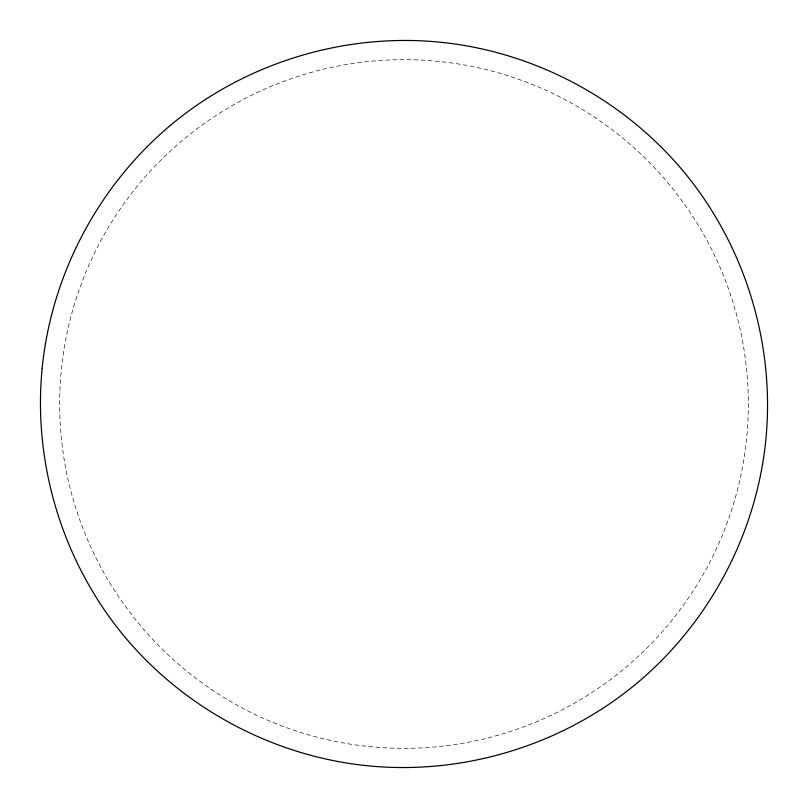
<?xml version="1.0" encoding="UTF-8"?>
<svg xmlns="http://www.w3.org/2000/svg" width="808" height="808" viewBox="0 0 808 808"><rect width="100%" height="100%" fill="white"/><g stroke="black" fill="none" stroke-linecap="round" stroke-linejoin="round"><path stroke-width="0.61" stroke-dasharray="4.04 3.03" d="M210.999 689.153A344.329 344.329 0 0 0 747.45 428.563A344.329 344.329 0 0 0 253.55 94.273A344.329 344.329 0 0 0 210.999 689.153"/><path stroke-width="1.21" d="M42.147 368.357C32.825 463.277 62.448 560.924 122.937 634.664C183.456 708.374 273.447 756.47 368.357 765.853C463.277 775.175 560.924 745.552 634.664 685.063C708.374 624.544 756.47 534.553 765.853 439.643C775.175 344.723 745.552 247.076 685.063 173.336C624.544 99.626 534.553 51.53 439.643 42.147C344.723 32.825 247.076 62.448 173.336 122.937C99.626 183.456 51.53 273.447 42.147 368.357"/></g></svg>
